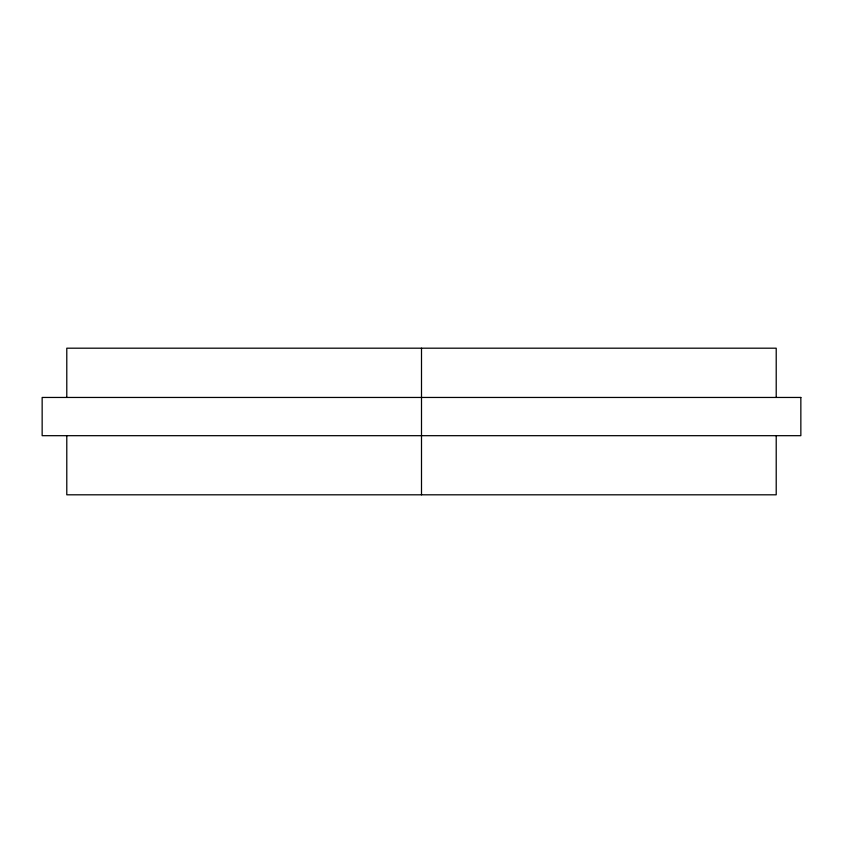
<?xml version="1.0" encoding="UTF-8"?>
<svg xmlns="http://www.w3.org/2000/svg" width="843" height="843" viewBox="0 0 843 843"><rect width="100%" height="100%" fill="white"/><g stroke="black" fill="none" stroke-linecap="round" stroke-linejoin="round"><path stroke-width="1.26" d="M776.213 397.453L776.213 348.191L66.787 348.191L66.787 397.453M776.213 435.683L776.213 494.809L66.787 494.809L66.787 435.683M421.5 348.191L421.5 494.809M800.85 397.453L42.15 397.453L42.15 435.683L800.85 435.683L800.85 397.453"/></g></svg>
